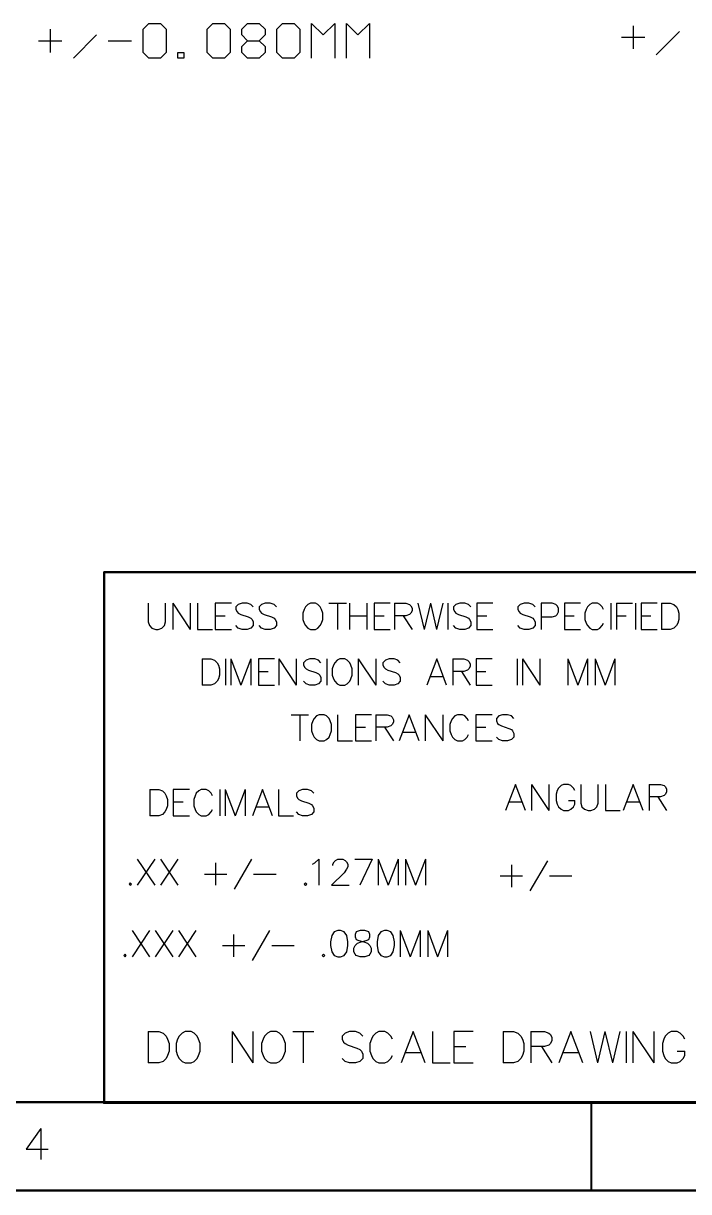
# Model space of a CAD drawing. Header units: millimetres. Extents: x 1.5 to 19.4, y 0 to 11.5.
# Drawn here: x 11.806 to 13.309, y 2.001 to 4.642 of the extents above; entities that cross this region are included whole.
import ezdxf

# ---------------------------------------------------------------- set-up
doc = ezdxf.new("R2010")
doc.units = ezdxf.units.MM
doc.header["$MEASUREMENT"] = 0
doc.layers.add('DrillDrawing', color=1, linetype='Continuous')
doc.layers.add('Mechanical18', color=56, linetype='Continuous')

msp = doc.modelspace()

# ---------------------------------------------------------------- linework, layer by layer
at = {"layer": 'DrillDrawing'}
for p, q in [((11.8666, 4.6286), (11.8666, 4.5761)), ((12.0765, 4.6286), (12.0896, 4.6417)), ((12.0765, 4.5761), (12.0765, 4.6286)), ((12.0896, 4.6417), (12.1158, 4.6417)), ((12.1158, 4.6417), (12.1289, 4.6286)), ((12.1289, 4.6286), (12.1289, 4.5761)), ((12.2208, 4.6286), (12.2339, 4.6417)), ((12.2208, 4.5761), (12.2208, 4.6286)), ((12.2339, 4.6417), (12.2601, 4.6417)), ((12.2601, 4.6417), (12.2732, 4.6286)), ((12.2732, 4.6286), (12.2732, 4.5761)), ((12.2995, 4.6286), (12.3126, 4.6417)), ((12.2995, 4.6155), (12.2995, 4.6286)), ((12.3126, 4.6417), (12.3388, 4.6417)), ((12.3388, 4.6417), (12.352, 4.6286)), ((12.352, 4.6286), (12.352, 4.6155)), ((12.3782, 4.6286), (12.3913, 4.6417)), ((12.3782, 4.5761), (12.3782, 4.6286)), ((12.3913, 4.6417), (12.4176, 4.6417)), ((12.4176, 4.6417), (12.4307, 4.6286)), ((12.4307, 4.6286), (12.4307, 4.5761)), ((12.4569, 4.563), (12.4569, 4.6417)), ((12.4569, 4.6417), (12.4832, 4.6155)), ((12.4832, 4.6155), (12.5094, 4.6417)), ((12.5094, 4.6417), (12.5094, 4.563)), ((12.5356, 4.563), (12.5356, 4.6417)), ((12.5356, 4.6417), (12.5619, 4.6155)), ((12.5619, 4.6155), (12.5881, 4.6417)), ((12.5881, 4.6417), (12.5881, 4.563)), ((13.1835, 4.6365), (13.1835, 4.584)), ((13.236, 4.5709), (13.2884, 4.6233)), ((11.8403, 4.6023), (11.8928, 4.6023)), ((11.919, 4.563), (11.9715, 4.6155)), ((11.9977, 4.6023), (12.0502, 4.6023)), ((12.3126, 4.6023), (12.2995, 4.6155)), ((12.2995, 4.5892), (12.3126, 4.6023)), ((12.3126, 4.6023), (12.3388, 4.6023)), ((12.352, 4.6155), (12.3388, 4.6023)), ((12.3388, 4.6023), (12.352, 4.5892)), ((13.1572, 4.6102), (13.2097, 4.6102)), ((12.0896, 4.563), (12.0765, 4.5761)), ((12.1289, 4.5761), (12.1158, 4.563)), ((12.1552, 4.563), (12.1552, 4.5761)), ((12.1552, 4.5761), (12.1683, 4.5761)), ((12.1683, 4.5761), (12.1683, 4.563)), ((12.2339, 4.563), (12.2208, 4.5761)), ((12.2732, 4.5761), (12.2601, 4.563)), ((12.2995, 4.5761), (12.2995, 4.5892)), ((12.3126, 4.563), (12.2995, 4.5761)), ((12.352, 4.5761), (12.3388, 4.563)), ((12.352, 4.5892), (12.352, 4.5761)), ((12.3913, 4.563), (12.3782, 4.5761)), ((12.4307, 4.5761), (12.4176, 4.563)), ((12.1158, 4.563), (12.0896, 4.563)), ((12.1683, 4.563), (12.1552, 4.563)), ((12.2601, 4.563), (12.2339, 4.563)), ((12.3388, 4.563), (12.3126, 4.563)), ((12.4176, 4.563), (12.3913, 4.563))]:
    msp.add_line(p, q, dxfattribs=at)
at = {"layer": 'Mechanical18'}
for p, q in [((12.088, 3.3308), (12.088, 3.2887)), ((12.1273, 3.2887), (12.1273, 3.3308)), ((12.1437, 3.3308), (12.1437, 3.2718)), ((12.1437, 3.3308), (12.183, 3.2718)), ((12.183, 3.3308), (12.183, 3.2718)), ((12.1993, 3.3308), (12.1993, 3.2718)), ((12.2761, 3.3308), (12.2395, 3.3308)), ((12.2395, 3.3308), (12.2395, 3.2718)), ((12.2915, 3.328), (12.2859, 3.3224)), ((12.3, 3.3308), (12.2915, 3.328)), ((12.3112, 3.3308), (12.3, 3.3308)), ((12.3197, 3.328), (12.3112, 3.3308)), ((12.3253, 3.3224), (12.3197, 3.328)), ((12.3441, 3.328), (12.3385, 3.3224)), ((12.3525, 3.3308), (12.3441, 3.328)), ((12.3638, 3.3308), (12.3525, 3.3308)), ((12.3722, 3.328), (12.3638, 3.3308)), ((12.3779, 3.3224), (12.3722, 3.328)), ((12.4487, 3.328), (12.4431, 3.3224)), ((12.4543, 3.3308), (12.4487, 3.328)), ((12.4656, 3.3308), (12.4543, 3.3308)), ((12.4712, 3.328), (12.4656, 3.3308)), ((12.4768, 3.3224), (12.4712, 3.328)), ((12.4962, 3.3308), (12.5356, 3.3308)), ((12.5159, 3.3308), (12.5159, 3.2718)), ((12.5426, 3.3308), (12.5426, 3.2718)), ((12.582, 3.3308), (12.582, 3.2718)), ((12.6348, 3.3308), (12.5983, 3.3308)), ((12.5983, 3.3308), (12.5983, 3.2718)), ((12.6447, 3.3308), (12.6447, 3.2718)), ((12.6447, 3.3308), (12.67, 3.3308)), ((12.67, 3.3308), (12.6784, 3.328)), ((12.6784, 3.328), (12.6812, 3.3252)), ((12.6972, 3.3308), (12.7113, 3.2718)), ((12.7254, 3.3308), (12.7113, 3.2718)), ((12.7254, 3.3308), (12.7394, 3.2718)), ((12.7535, 3.3308), (12.7394, 3.2718)), ((12.7653, 3.3308), (12.7653, 3.2718)), ((12.7833, 3.328), (12.7777, 3.3224)), ((12.7917, 3.3308), (12.7833, 3.328)), ((12.803, 3.3308), (12.7917, 3.3308)), ((12.8114, 3.328), (12.803, 3.3308)), ((12.817, 3.3224), (12.8114, 3.328)), ((12.8668, 3.3308), (12.8302, 3.3308)), ((12.8302, 3.3308), (12.8302, 3.2718)), ((12.9286, 3.328), (12.923, 3.3224)), ((12.9371, 3.3308), (12.9286, 3.328)), ((12.9483, 3.3308), (12.9371, 3.3308)), ((12.9567, 3.328), (12.9483, 3.3308)), ((12.9624, 3.3224), (12.9567, 3.328)), ((13.0009, 3.3308), (12.9756, 3.3308)), ((12.9756, 3.3308), (12.9756, 3.2718)), ((13.0093, 3.328), (13.0009, 3.3308)), ((13.0121, 3.3252), (13.0093, 3.328)), ((13.0647, 3.3308), (13.0282, 3.3308)), ((13.0282, 3.3308), (13.0282, 3.2718)), ((13.0858, 3.328), (13.0802, 3.3224)), ((13.0914, 3.3308), (13.0858, 3.328)), ((13.1027, 3.3308), (13.0914, 3.3308)), ((13.1083, 3.328), (13.1027, 3.3308)), ((13.1139, 3.3224), (13.1083, 3.328)), ((13.1333, 3.3308), (13.1333, 3.2718)), ((13.1457, 3.3308), (13.1457, 3.2718)), ((13.1457, 3.3308), (13.1822, 3.3308)), ((13.189, 3.3308), (13.189, 3.2718)), ((13.2379, 3.3308), (13.2014, 3.3308)), ((13.2014, 3.3308), (13.2014, 3.2718)), ((13.2477, 3.3308), (13.2477, 3.2718)), ((13.2477, 3.3308), (13.2674, 3.3308)), ((13.2674, 3.3308), (13.2759, 3.328)), ((13.2759, 3.328), (13.2815, 3.3224)), ((12.2395, 3.3027), (12.262, 3.3027)), ((12.2859, 3.3224), (12.2859, 3.3168)), ((12.2859, 3.3168), (12.2887, 3.3112)), ((12.2887, 3.3112), (12.2915, 3.3084)), ((12.2915, 3.3084), (12.2972, 3.3055)), ((12.2972, 3.3055), (12.314, 3.2999)), ((12.3385, 3.3224), (12.3385, 3.3168)), ((12.3385, 3.3168), (12.3413, 3.3112)), ((12.3413, 3.3112), (12.3441, 3.3084)), ((12.3441, 3.3084), (12.3497, 3.3055)), ((12.3497, 3.3055), (12.3666, 3.2999)), ((12.4403, 3.3168), (12.4375, 3.3084)), ((12.4375, 3.3084), (12.4375, 3.2943)), ((12.4431, 3.3224), (12.4403, 3.3168)), ((12.4796, 3.3168), (12.4768, 3.3224)), ((12.4824, 3.3084), (12.4796, 3.3168)), ((12.4824, 3.2943), (12.4824, 3.3084)), ((12.5426, 3.3027), (12.582, 3.3027)), ((12.5983, 3.3027), (12.6208, 3.3027)), ((12.67, 3.3027), (12.6447, 3.3027)), ((12.6643, 3.3027), (12.684, 3.2718)), ((12.6784, 3.3055), (12.67, 3.3027)), ((12.6812, 3.3084), (12.6784, 3.3055)), ((12.6812, 3.3252), (12.684, 3.3196)), ((12.684, 3.314), (12.6812, 3.3084)), ((12.684, 3.3196), (12.684, 3.314)), ((12.7777, 3.3224), (12.7777, 3.3168)), ((12.7777, 3.3168), (12.7805, 3.3112)), ((12.7805, 3.3112), (12.7833, 3.3084)), ((12.7833, 3.3084), (12.7889, 3.3055)), ((12.7889, 3.3055), (12.8058, 3.2999)), ((12.8302, 3.3027), (12.8527, 3.3027)), ((12.923, 3.3224), (12.923, 3.3168)), ((12.923, 3.3168), (12.9258, 3.3112)), ((12.9258, 3.3112), (12.9286, 3.3084)), ((12.9286, 3.3084), (12.9343, 3.3055)), ((12.9343, 3.3055), (12.9511, 3.2999)), ((13.0009, 3.2999), (13.0093, 3.3027)), ((13.0093, 3.3027), (13.0121, 3.3055)), ((13.0149, 3.3196), (13.0121, 3.3252)), ((13.0121, 3.3055), (13.0149, 3.3112)), ((13.0149, 3.3112), (13.0149, 3.3196)), ((13.0282, 3.3027), (13.0507, 3.3027)), ((13.0774, 3.3168), (13.0746, 3.3084)), ((13.0746, 3.3084), (13.0746, 3.2943)), ((13.0802, 3.3224), (13.0774, 3.3168)), ((13.1167, 3.3168), (13.1139, 3.3224)), ((13.1457, 3.3027), (13.1682, 3.3027)), ((13.2014, 3.3027), (13.2238, 3.3027)), ((13.2815, 3.3224), (13.2843, 3.3168)), ((13.2843, 3.3168), (13.2871, 3.3084)), ((13.2871, 3.3084), (13.2871, 3.2943)), ((12.088, 3.2887), (12.0908, 3.2802)), ((12.0908, 3.2802), (12.0964, 3.2746)), ((12.1189, 3.2746), (12.1245, 3.2802)), ((12.1245, 3.2802), (12.1273, 3.2887)), ((12.2915, 3.2746), (12.2859, 3.2802)), ((12.314, 3.2999), (12.3197, 3.2971)), ((12.3197, 3.2971), (12.3225, 3.2943)), ((12.3253, 3.2802), (12.3197, 3.2746)), ((12.3225, 3.2943), (12.3253, 3.2887)), ((12.3253, 3.2887), (12.3253, 3.2802)), ((12.3441, 3.2746), (12.3385, 3.2802)), ((12.3666, 3.2999), (12.3722, 3.2971)), ((12.3722, 3.2971), (12.375, 3.2943)), ((12.3779, 3.2802), (12.3722, 3.2746)), ((12.375, 3.2943), (12.3779, 3.2887)), ((12.3779, 3.2887), (12.3779, 3.2802)), ((12.4375, 3.2943), (12.4403, 3.2859)), ((12.4403, 3.2859), (12.4431, 3.2802)), ((12.4431, 3.2802), (12.4487, 3.2746)), ((12.4712, 3.2746), (12.4768, 3.2802)), ((12.4768, 3.2802), (12.4796, 3.2859)), ((12.4796, 3.2859), (12.4824, 3.2943)), ((12.7833, 3.2746), (12.7777, 3.2802)), ((12.8058, 3.2999), (12.8114, 3.2971)), ((12.8114, 3.2971), (12.8142, 3.2943)), ((12.817, 3.2802), (12.8114, 3.2746)), ((12.8142, 3.2943), (12.817, 3.2887)), ((12.817, 3.2887), (12.817, 3.2802)), ((12.9286, 3.2746), (12.923, 3.2802)), ((12.9511, 3.2999), (12.9567, 3.2971)), ((12.9567, 3.2971), (12.9596, 3.2943)), ((12.9624, 3.2802), (12.9567, 3.2746)), ((12.9596, 3.2943), (12.9624, 3.2887)), ((12.9624, 3.2887), (12.9624, 3.2802)), ((12.9756, 3.2999), (13.0009, 3.2999)), ((13.0746, 3.2943), (13.0774, 3.2859)), ((13.0774, 3.2859), (13.0802, 3.2802)), ((13.0802, 3.2802), (13.0858, 3.2746)), ((13.1083, 3.2746), (13.1139, 3.2802)), ((13.1139, 3.2802), (13.1167, 3.2859)), ((13.2815, 3.2802), (13.2759, 3.2746)), ((13.2843, 3.2859), (13.2815, 3.2802)), ((13.2871, 3.2943), (13.2843, 3.2859)), ((12.0964, 3.2746), (12.1049, 3.2718)), ((12.1049, 3.2718), (12.1105, 3.2718)), ((12.1105, 3.2718), (12.1189, 3.2746)), ((12.1993, 3.2718), (12.2331, 3.2718)), ((12.2395, 3.2718), (12.2761, 3.2718)), ((12.3, 3.2718), (12.2915, 3.2746)), ((12.3112, 3.2718), (12.3, 3.2718)), ((12.3197, 3.2746), (12.3112, 3.2718)), ((12.3525, 3.2718), (12.3441, 3.2746)), ((12.3638, 3.2718), (12.3525, 3.2718)), ((12.3722, 3.2746), (12.3638, 3.2718)), ((12.4487, 3.2746), (12.4543, 3.2718)), ((12.4543, 3.2718), (12.4656, 3.2718)), ((12.4656, 3.2718), (12.4712, 3.2746)), ((12.5983, 3.2718), (12.6348, 3.2718)), ((12.7917, 3.2718), (12.7833, 3.2746)), ((12.803, 3.2718), (12.7917, 3.2718)), ((12.8114, 3.2746), (12.803, 3.2718)), ((12.8302, 3.2718), (12.8668, 3.2718)), ((12.9371, 3.2718), (12.9286, 3.2746)), ((12.9483, 3.2718), (12.9371, 3.2718)), ((12.9567, 3.2746), (12.9483, 3.2718)), ((13.0282, 3.2718), (13.0647, 3.2718)), ((13.0858, 3.2746), (13.0914, 3.2718)), ((13.0914, 3.2718), (13.1027, 3.2718)), ((13.1027, 3.2718), (13.1083, 3.2746)), ((13.2014, 3.2718), (13.2379, 3.2718)), ((13.2674, 3.2718), (13.2477, 3.2718)), ((13.2759, 3.2746), (13.2674, 3.2718)), ((12.21, 3.2049), (12.21, 3.1458)), ((12.21, 3.2049), (12.2297, 3.2049)), ((12.2297, 3.2049), (12.2381, 3.2021)), ((12.2381, 3.2021), (12.2438, 3.1964)), ((12.2438, 3.1964), (12.2466, 3.1908)), ((12.2626, 3.2049), (12.2626, 3.1458)), ((12.275, 3.2049), (12.275, 3.1458)), ((12.275, 3.2049), (12.2975, 3.1458)), ((12.32, 3.2049), (12.2975, 3.1458)), ((12.32, 3.2049), (12.32, 3.1458)), ((12.3734, 3.2049), (12.3368, 3.2049)), ((12.3368, 3.2049), (12.3368, 3.1458)), ((12.3832, 3.2049), (12.3832, 3.1458)), ((12.3832, 3.2049), (12.4226, 3.1458)), ((12.4226, 3.2049), (12.4226, 3.1458)), ((12.4445, 3.2021), (12.4389, 3.1964)), ((12.4389, 3.1964), (12.4389, 3.1908)), ((12.4529, 3.2049), (12.4445, 3.2021)), ((12.4642, 3.2049), (12.4529, 3.2049)), ((12.4726, 3.2021), (12.4642, 3.2049)), ((12.4783, 3.1964), (12.4726, 3.2021)), ((12.4915, 3.2049), (12.4915, 3.1458)), ((12.5095, 3.1964), (12.5066, 3.1908)), ((12.5151, 3.2021), (12.5095, 3.1964)), ((12.5207, 3.2049), (12.5151, 3.2021)), ((12.532, 3.2049), (12.5207, 3.2049)), ((12.5376, 3.2021), (12.532, 3.2049)), ((12.5432, 3.1964), (12.5376, 3.2021)), ((12.546, 3.1908), (12.5432, 3.1964)), ((12.5626, 3.2049), (12.5626, 3.1458)), ((12.5626, 3.2049), (12.602, 3.1458)), ((12.602, 3.2049), (12.602, 3.1458)), ((12.6239, 3.2021), (12.6183, 3.1964)), ((12.6183, 3.1964), (12.6183, 3.1908)), ((12.6323, 3.2049), (12.6239, 3.2021)), ((12.6436, 3.2049), (12.6323, 3.2049)), ((12.652, 3.2021), (12.6436, 3.2049)), ((12.6576, 3.1964), (12.652, 3.2021)), ((12.7397, 3.2049), (12.7172, 3.1458)), ((12.7622, 3.1458), (12.7397, 3.2049)), ((12.776, 3.2049), (12.776, 3.1458)), ((12.776, 3.2049), (12.8013, 3.2049)), ((12.8013, 3.2049), (12.8097, 3.2021)), ((12.8097, 3.2021), (12.8125, 3.1992)), ((12.8125, 3.1992), (12.8154, 3.1936)), ((12.8651, 3.2049), (12.8286, 3.2049)), ((12.8286, 3.2049), (12.8286, 3.1458)), ((12.9214, 3.2049), (12.9214, 3.1458)), ((12.9337, 3.2049), (12.9337, 3.1458)), ((12.9337, 3.2049), (12.9731, 3.1458)), ((12.9731, 3.2049), (12.9731, 3.1458)), ((13.0358, 3.2049), (13.0358, 3.1458)), ((13.0358, 3.2049), (13.0583, 3.1458)), ((13.0808, 3.2049), (13.0583, 3.1458)), ((13.0808, 3.2049), (13.0808, 3.1458)), ((13.0976, 3.2049), (13.0976, 3.1458)), ((13.0976, 3.2049), (13.1201, 3.1458)), ((13.1426, 3.2049), (13.1201, 3.1458)), ((13.1426, 3.2049), (13.1426, 3.1458)), ((12.2466, 3.1908), (12.2494, 3.1824)), ((12.2494, 3.1824), (12.2494, 3.1683)), ((12.3368, 3.1767), (12.3593, 3.1767)), ((12.4389, 3.1908), (12.4417, 3.1852)), ((12.4417, 3.1852), (12.4445, 3.1824)), ((12.4445, 3.1824), (12.4501, 3.1796)), ((12.4501, 3.1796), (12.467, 3.1739)), ((12.467, 3.1739), (12.4726, 3.1711)), ((12.4726, 3.1711), (12.4754, 3.1683)), ((12.5066, 3.1908), (12.5038, 3.1824)), ((12.5038, 3.1824), (12.5038, 3.1683)), ((12.5488, 3.1824), (12.546, 3.1908)), ((12.5488, 3.1683), (12.5488, 3.1824)), ((12.6183, 3.1908), (12.6211, 3.1852)), ((12.6211, 3.1852), (12.6239, 3.1824)), ((12.6239, 3.1824), (12.6295, 3.1796)), ((12.6295, 3.1796), (12.6464, 3.1739)), ((12.6464, 3.1739), (12.652, 3.1711)), ((12.652, 3.1711), (12.6548, 3.1683)), ((12.8013, 3.1767), (12.776, 3.1767)), ((12.7957, 3.1767), (12.8154, 3.1458)), ((12.8097, 3.1796), (12.8013, 3.1767)), ((12.8125, 3.1824), (12.8097, 3.1796)), ((12.8154, 3.188), (12.8125, 3.1824)), ((12.8154, 3.1936), (12.8154, 3.188)), ((12.8286, 3.1767), (12.8511, 3.1767)), ((12.2297, 3.1458), (12.21, 3.1458)), ((12.2381, 3.1486), (12.2297, 3.1458)), ((12.2438, 3.1543), (12.2381, 3.1486)), ((12.2466, 3.1599), (12.2438, 3.1543)), ((12.2494, 3.1683), (12.2466, 3.1599)), ((12.3368, 3.1458), (12.3734, 3.1458)), ((12.4445, 3.1486), (12.4389, 3.1543)), ((12.4529, 3.1458), (12.4445, 3.1486)), ((12.4642, 3.1458), (12.4529, 3.1458)), ((12.4726, 3.1486), (12.4642, 3.1458)), ((12.4783, 3.1543), (12.4726, 3.1486)), ((12.4754, 3.1683), (12.4783, 3.1627)), ((12.4783, 3.1627), (12.4783, 3.1543)), ((12.5038, 3.1683), (12.5066, 3.1599)), ((12.5066, 3.1599), (12.5095, 3.1543)), ((12.5095, 3.1543), (12.5151, 3.1486)), ((12.5151, 3.1486), (12.5207, 3.1458)), ((12.5207, 3.1458), (12.532, 3.1458)), ((12.532, 3.1458), (12.5376, 3.1486)), ((12.5376, 3.1486), (12.5432, 3.1543)), ((12.5432, 3.1543), (12.546, 3.1599)), ((12.546, 3.1599), (12.5488, 3.1683)), ((12.6239, 3.1486), (12.6183, 3.1543)), ((12.6323, 3.1458), (12.6239, 3.1486)), ((12.6436, 3.1458), (12.6323, 3.1458)), ((12.652, 3.1486), (12.6436, 3.1458)), ((12.6576, 3.1543), (12.652, 3.1486)), ((12.6548, 3.1683), (12.6576, 3.1627)), ((12.6576, 3.1627), (12.6576, 3.1543)), ((12.7257, 3.1655), (12.7538, 3.1655)), ((12.8286, 3.1458), (12.8651, 3.1458)), ((12.4108, 3.0789), (12.4502, 3.0789)), ((12.4305, 3.0789), (12.4305, 3.0198)), ((12.46, 3.0648), (12.4572, 3.0564)), ((12.4628, 3.0704), (12.46, 3.0648)), ((12.4685, 3.0761), (12.4628, 3.0704)), ((12.4741, 3.0789), (12.4685, 3.0761)), ((12.4853, 3.0789), (12.4741, 3.0789)), ((12.4909, 3.0761), (12.4853, 3.0789)), ((12.4966, 3.0704), (12.4909, 3.0761)), ((12.4994, 3.0648), (12.4966, 3.0704)), ((12.5022, 3.0564), (12.4994, 3.0648)), ((12.516, 3.0789), (12.516, 3.0198)), ((12.5927, 3.0789), (12.5562, 3.0789)), ((12.5562, 3.0789), (12.5562, 3.0198)), ((12.6026, 3.0789), (12.6026, 3.0198)), ((12.6026, 3.0789), (12.6279, 3.0789)), ((12.6279, 3.0789), (12.6363, 3.0761)), ((12.6363, 3.0761), (12.6391, 3.0733)), ((12.6391, 3.0733), (12.6419, 3.0676)), ((12.6419, 3.0676), (12.6419, 3.062)), ((12.6776, 3.0789), (12.6551, 3.0198)), ((12.7001, 3.0198), (12.6776, 3.0789)), ((12.7139, 3.0789), (12.7139, 3.0198)), ((12.7139, 3.0789), (12.7533, 3.0198)), ((12.7533, 3.0789), (12.7533, 3.0198)), ((12.7724, 3.0648), (12.7696, 3.0564)), ((12.7752, 3.0704), (12.7724, 3.0648)), ((12.7808, 3.0761), (12.7752, 3.0704)), ((12.7864, 3.0789), (12.7808, 3.0761)), ((12.7977, 3.0789), (12.7864, 3.0789)), ((12.8033, 3.0761), (12.7977, 3.0789)), ((12.8089, 3.0704), (12.8033, 3.0761)), ((12.8117, 3.0648), (12.8089, 3.0704)), ((12.8649, 3.0789), (12.8283, 3.0789)), ((12.8283, 3.0789), (12.8283, 3.0198)), ((12.8803, 3.0761), (12.8747, 3.0704)), ((12.8747, 3.0704), (12.8747, 3.0648)), ((12.8747, 3.0648), (12.8775, 3.0592)), ((12.8888, 3.0789), (12.8803, 3.0761)), ((12.9, 3.0789), (12.8888, 3.0789)), ((12.9085, 3.0761), (12.9, 3.0789)), ((12.9141, 3.0704), (12.9085, 3.0761)), ((12.4572, 3.0564), (12.4572, 3.0423)), ((12.4572, 3.0423), (12.46, 3.0339)), ((12.4994, 3.0339), (12.5022, 3.0423)), ((12.5022, 3.0423), (12.5022, 3.0564)), ((12.5562, 3.0508), (12.5787, 3.0508)), ((12.6279, 3.0508), (12.6026, 3.0508)), ((12.6222, 3.0508), (12.6419, 3.0198)), ((12.6363, 3.0536), (12.6279, 3.0508)), ((12.6391, 3.0564), (12.6363, 3.0536)), ((12.6419, 3.062), (12.6391, 3.0564)), ((12.6636, 3.0395), (12.6917, 3.0395)), ((12.7696, 3.0564), (12.7696, 3.0423)), ((12.7696, 3.0423), (12.7724, 3.0339)), ((12.8283, 3.0508), (12.8508, 3.0508)), ((12.8775, 3.0592), (12.8803, 3.0564)), ((12.8803, 3.0564), (12.886, 3.0536)), ((12.886, 3.0536), (12.9028, 3.048)), ((12.9028, 3.048), (12.9085, 3.0451)), ((12.9085, 3.0451), (12.9113, 3.0423)), ((12.9113, 3.0423), (12.9141, 3.0367)), ((12.46, 3.0339), (12.4628, 3.0283)), ((12.4628, 3.0283), (12.4685, 3.0226)), ((12.4685, 3.0226), (12.4741, 3.0198)), ((12.4741, 3.0198), (12.4853, 3.0198)), ((12.4853, 3.0198), (12.4909, 3.0226)), ((12.4909, 3.0226), (12.4966, 3.0283)), ((12.4966, 3.0283), (12.4994, 3.0339)), ((12.516, 3.0198), (12.5497, 3.0198)), ((12.5562, 3.0198), (12.5927, 3.0198)), ((12.7724, 3.0339), (12.7752, 3.0283)), ((12.7752, 3.0283), (12.7808, 3.0226)), ((12.7808, 3.0226), (12.7864, 3.0198)), ((12.7864, 3.0198), (12.7977, 3.0198)), ((12.7977, 3.0198), (12.8033, 3.0226)), ((12.8033, 3.0226), (12.8089, 3.0283)), ((12.8089, 3.0283), (12.8117, 3.0339)), ((12.8283, 3.0198), (12.8649, 3.0198)), ((12.8803, 3.0226), (12.8747, 3.0283)), ((12.8888, 3.0198), (12.8803, 3.0226)), ((12.9, 3.0198), (12.8888, 3.0198)), ((12.9085, 3.0226), (12.9, 3.0198)), ((12.9141, 3.0283), (12.9085, 3.0226)), ((12.9141, 3.0367), (12.9141, 3.0283)), ((12.0919, 2.9096), (12.0919, 2.8505)), ((12.0919, 2.9096), (12.1116, 2.9096)), ((12.1116, 2.9096), (12.12, 2.9068)), ((12.12, 2.9068), (12.1257, 2.9012)), ((12.181, 2.9096), (12.1445, 2.9096)), ((12.1445, 2.9096), (12.1445, 2.8505)), ((12.2021, 2.9068), (12.1965, 2.9012)), ((12.2078, 2.9096), (12.2021, 2.9068)), ((12.219, 2.9096), (12.2078, 2.9096)), ((12.2246, 2.9068), (12.219, 2.9096)), ((12.2302, 2.9012), (12.2246, 2.9068)), ((12.2496, 2.9096), (12.2496, 2.8505)), ((12.262, 2.9096), (12.262, 2.8505)), ((12.262, 2.9096), (12.2845, 2.8505)), ((12.307, 2.9096), (12.2845, 2.8505)), ((12.307, 2.9096), (12.307, 2.8505)), ((12.3464, 2.9096), (12.3239, 2.8505)), ((12.3689, 2.8505), (12.3464, 2.9096)), ((12.3826, 2.9096), (12.3826, 2.8505)), ((12.4285, 2.9068), (12.4228, 2.9012)), ((12.4369, 2.9096), (12.4285, 2.9068)), ((12.4481, 2.9096), (12.4369, 2.9096)), ((12.4566, 2.9068), (12.4481, 2.9096)), ((12.4622, 2.9012), (12.4566, 2.9068)), ((12.9176, 2.9214), (12.8951, 2.8624)), ((12.9401, 2.8624), (12.9176, 2.9214)), ((12.9538, 2.9214), (12.9538, 2.8624)), ((12.9538, 2.9214), (12.9932, 2.8624)), ((12.9932, 2.9214), (12.9932, 2.8624)), ((13.0123, 2.9073), (13.0095, 2.8989)), ((13.0151, 2.913), (13.0123, 2.9073)), ((13.0207, 2.9186), (13.0151, 2.913)), ((13.0264, 2.9214), (13.0207, 2.9186)), ((13.0376, 2.9214), (13.0264, 2.9214)), ((13.0432, 2.9186), (13.0376, 2.9214)), ((13.0489, 2.913), (13.0432, 2.9186)), ((13.0517, 2.9073), (13.0489, 2.913)), ((13.0652, 2.9214), (13.0652, 2.8792)), ((13.1045, 2.8792), (13.1045, 2.9214)), ((13.1208, 2.9214), (13.1208, 2.8624)), ((13.1835, 2.9214), (13.161, 2.8624)), ((13.206, 2.8624), (13.1835, 2.9214)), ((13.2198, 2.9214), (13.2198, 2.8624)), ((13.2198, 2.9214), (13.2451, 2.9214)), ((13.2451, 2.9214), (13.2535, 2.9186)), ((13.2535, 2.9186), (13.2564, 2.9158)), ((13.2564, 2.9158), (13.2592, 2.9102)), ((13.2592, 2.9102), (13.2592, 2.9045)), ((12.1257, 2.9012), (12.1285, 2.8955)), ((12.1285, 2.8955), (12.1313, 2.8871)), ((12.1313, 2.8871), (12.1313, 2.873)), ((12.1445, 2.8815), (12.167, 2.8815)), ((12.1937, 2.8955), (12.1909, 2.8871)), ((12.1909, 2.8871), (12.1909, 2.873)), ((12.1965, 2.9012), (12.1937, 2.8955)), ((12.2331, 2.8955), (12.2302, 2.9012)), ((12.4228, 2.9012), (12.4228, 2.8955)), ((12.4228, 2.8955), (12.4256, 2.8899)), ((12.4256, 2.8899), (12.4285, 2.8871)), ((12.4285, 2.8871), (12.4341, 2.8843)), ((12.4341, 2.8843), (12.451, 2.8787)), ((12.9035, 2.882), (12.9316, 2.882)), ((13.0095, 2.8989), (13.0095, 2.8848)), ((13.0095, 2.8848), (13.0123, 2.8764)), ((13.0376, 2.8848), (13.0517, 2.8848)), ((13.0517, 2.8764), (13.0517, 2.8848)), ((13.0652, 2.8792), (13.068, 2.8708)), ((13.1017, 2.8708), (13.1045, 2.8792)), ((13.1695, 2.882), (13.1976, 2.882)), ((13.2451, 2.8933), (13.2198, 2.8933)), ((13.2395, 2.8933), (13.2592, 2.8624)), ((13.2535, 2.8961), (13.2451, 2.8933)), ((13.2564, 2.8989), (13.2535, 2.8961)), ((13.2592, 2.9045), (13.2564, 2.8989)), ((12.12, 2.8534), (12.1116, 2.8505)), ((12.1257, 2.859), (12.12, 2.8534)), ((12.1285, 2.8646), (12.1257, 2.859)), ((12.1313, 2.873), (12.1285, 2.8646)), ((12.1909, 2.873), (12.1937, 2.8646)), ((12.1937, 2.8646), (12.1965, 2.859)), ((12.1965, 2.859), (12.2021, 2.8534)), ((12.2021, 2.8534), (12.2078, 2.8505)), ((12.219, 2.8505), (12.2246, 2.8534)), ((12.2246, 2.8534), (12.2302, 2.859)), ((12.2302, 2.859), (12.2331, 2.8646)), ((12.3323, 2.8702), (12.3604, 2.8702)), ((12.4285, 2.8534), (12.4228, 2.859)), ((12.4369, 2.8505), (12.4285, 2.8534)), ((12.4566, 2.8534), (12.4481, 2.8505)), ((12.451, 2.8787), (12.4566, 2.8758)), ((12.4566, 2.8758), (12.4594, 2.873)), ((12.4622, 2.859), (12.4566, 2.8534)), ((12.4594, 2.873), (12.4622, 2.8674)), ((12.4622, 2.8674), (12.4622, 2.859)), ((13.0123, 2.8764), (13.0151, 2.8708)), ((13.0151, 2.8708), (13.0207, 2.8652)), ((13.0207, 2.8652), (13.0264, 2.8624)), ((13.0264, 2.8624), (13.0376, 2.8624)), ((13.0376, 2.8624), (13.0432, 2.8652)), ((13.0432, 2.8652), (13.0489, 2.8708)), ((13.0489, 2.8708), (13.0517, 2.8764)), ((13.068, 2.8708), (13.0736, 2.8652)), ((13.0736, 2.8652), (13.082, 2.8624)), ((13.082, 2.8624), (13.0877, 2.8624)), ((13.0877, 2.8624), (13.0961, 2.8652)), ((13.0961, 2.8652), (13.1017, 2.8708)), ((13.1208, 2.8624), (13.1546, 2.8624)), ((12.1116, 2.8505), (12.0919, 2.8505)), ((12.1445, 2.8505), (12.181, 2.8505)), ((12.2078, 2.8505), (12.219, 2.8505)), ((12.3826, 2.8505), (12.4164, 2.8505)), ((12.4481, 2.8505), (12.4369, 2.8505)), ((12.0632, 2.7521), (12.1026, 2.6931)), ((12.1026, 2.7521), (12.0632, 2.6931)), ((12.1158, 2.7521), (12.1552, 2.6931)), ((12.1552, 2.7521), (12.1158, 2.6931)), ((12.2828, 2.6846), (12.3222, 2.7521)), ((12.4647, 2.7437), (12.4732, 2.7521)), ((12.4732, 2.7521), (12.4732, 2.6931)), ((12.508, 2.7465), (12.5108, 2.7493)), ((12.5108, 2.7493), (12.5165, 2.7521)), ((12.5165, 2.7521), (12.5277, 2.7521)), ((12.5277, 2.7521), (12.5333, 2.7493)), ((12.5333, 2.7493), (12.5361, 2.7465)), ((12.555, 2.7521), (12.5943, 2.7521)), ((12.5943, 2.7521), (12.5662, 2.6931)), ((12.6075, 2.7521), (12.6075, 2.6931)), ((12.6075, 2.7521), (12.63, 2.6931)), ((12.6525, 2.7521), (12.63, 2.6931)), ((12.6525, 2.7521), (12.6525, 2.6931)), ((12.6694, 2.7521), (12.6694, 2.6931)), ((12.6694, 2.7521), (12.6919, 2.6931)), ((12.7144, 2.7521), (12.6919, 2.6931)), ((12.7144, 2.7521), (12.7144, 2.6931)), ((12.9513, 2.6807), (12.9907, 2.7482)), ((12.2401, 2.7437), (12.2401, 2.6931)), ((12.4591, 2.7409), (12.4647, 2.7437)), ((12.5305, 2.7212), (12.5024, 2.6931)), ((12.5052, 2.7409), (12.508, 2.7465)), ((12.5052, 2.738), (12.5052, 2.7409)), ((12.5361, 2.7296), (12.5305, 2.7212)), ((12.5361, 2.7465), (12.5389, 2.7409)), ((12.5389, 2.7352), (12.5361, 2.7296)), ((12.5389, 2.7409), (12.5389, 2.7352)), ((12.9086, 2.7397), (12.9086, 2.6891)), ((12.0475, 2.6987), (12.0447, 2.6959)), ((12.0447, 2.6959), (12.0475, 2.6931)), ((12.0503, 2.6959), (12.0475, 2.6987)), ((12.0475, 2.6931), (12.0503, 2.6959)), ((12.2148, 2.7184), (12.2654, 2.7184)), ((12.3261, 2.7184), (12.3767, 2.7184)), ((12.4434, 2.6987), (12.4405, 2.6959)), ((12.4405, 2.6959), (12.4434, 2.6931)), ((12.4462, 2.6959), (12.4434, 2.6987)), ((12.4434, 2.6931), (12.4462, 2.6959)), ((12.8833, 2.7144), (12.9339, 2.7144)), ((12.9946, 2.7144), (13.0452, 2.7144)), ((12.5024, 2.6931), (12.5418, 2.6931)), ((12.0514, 2.5907), (12.0908, 2.5316)), ((12.0908, 2.5907), (12.0514, 2.5316)), ((12.104, 2.5907), (12.1434, 2.5316)), ((12.1434, 2.5907), (12.104, 2.5316)), ((12.1566, 2.5907), (12.1959, 2.5316)), ((12.1959, 2.5907), (12.1566, 2.5316)), ((12.3236, 2.5232), (12.3629, 2.5907)), ((12.5167, 2.5907), (12.5083, 2.5879)), ((12.5224, 2.5907), (12.5167, 2.5907)), ((12.5308, 2.5879), (12.5224, 2.5907)), ((12.5665, 2.5907), (12.5581, 2.5879)), ((12.5777, 2.5907), (12.5665, 2.5907)), ((12.5862, 2.5879), (12.5777, 2.5907)), ((12.6219, 2.5907), (12.6134, 2.5879)), ((12.6275, 2.5907), (12.6219, 2.5907)), ((12.6359, 2.5879), (12.6275, 2.5907)), ((12.6576, 2.5907), (12.6576, 2.5316)), ((12.6576, 2.5907), (12.6801, 2.5316)), ((12.7026, 2.5907), (12.6801, 2.5316)), ((12.7026, 2.5907), (12.7026, 2.5316)), ((12.7194, 2.5907), (12.7194, 2.5316)), ((12.7194, 2.5907), (12.7419, 2.5316)), ((12.7644, 2.5907), (12.7419, 2.5316)), ((12.7644, 2.5907), (12.7644, 2.5316)), ((12.2808, 2.5823), (12.2808, 2.5316)), ((12.5027, 2.5794), (12.4999, 2.5654)), ((12.4999, 2.5654), (12.4999, 2.5569)), ((12.5083, 2.5879), (12.5027, 2.5794)), ((12.5364, 2.5794), (12.5308, 2.5879)), ((12.5392, 2.5654), (12.5364, 2.5794)), ((12.5392, 2.5569), (12.5392, 2.5654)), ((12.5581, 2.5879), (12.5552, 2.5823)), ((12.5552, 2.5823), (12.5552, 2.5766)), ((12.5552, 2.5766), (12.5581, 2.571)), ((12.5552, 2.5569), (12.5609, 2.5626)), ((12.5581, 2.571), (12.5637, 2.5682)), ((12.5609, 2.5626), (12.5693, 2.5654)), ((12.5637, 2.5682), (12.5749, 2.5654)), ((12.5693, 2.5654), (12.5806, 2.5682)), ((12.5749, 2.5654), (12.5834, 2.5626)), ((12.5806, 2.5682), (12.5862, 2.571)), ((12.5834, 2.5626), (12.589, 2.5569)), ((12.589, 2.5823), (12.5862, 2.5879)), ((12.5862, 2.571), (12.589, 2.5766)), ((12.589, 2.5766), (12.589, 2.5823)), ((12.6078, 2.5794), (12.605, 2.5654)), ((12.605, 2.5654), (12.605, 2.5569)), ((12.6134, 2.5879), (12.6078, 2.5794)), ((12.6416, 2.5794), (12.6359, 2.5879)), ((12.6444, 2.5654), (12.6416, 2.5794)), ((12.6444, 2.5569), (12.6444, 2.5654)), ((12.0357, 2.5373), (12.0329, 2.5345)), ((12.0385, 2.5345), (12.0357, 2.5373)), ((12.2555, 2.5569), (12.3061, 2.5569)), ((12.3669, 2.5569), (12.4175, 2.5569)), ((12.4841, 2.5373), (12.4813, 2.5345)), ((12.4869, 2.5345), (12.4841, 2.5373)), ((12.4999, 2.5569), (12.5027, 2.5429)), ((12.5027, 2.5429), (12.5083, 2.5345)), ((12.5308, 2.5345), (12.5364, 2.5429)), ((12.5364, 2.5429), (12.5392, 2.5569)), ((12.5524, 2.5513), (12.5552, 2.5569)), ((12.5524, 2.5429), (12.5524, 2.5513)), ((12.5552, 2.5373), (12.5524, 2.5429)), ((12.5581, 2.5345), (12.5552, 2.5373)), ((12.589, 2.5373), (12.5862, 2.5345)), ((12.589, 2.5569), (12.5918, 2.5513)), ((12.5918, 2.5429), (12.589, 2.5373)), ((12.5918, 2.5513), (12.5918, 2.5429)), ((12.605, 2.5569), (12.6078, 2.5429)), ((12.6078, 2.5429), (12.6134, 2.5345)), ((12.6359, 2.5345), (12.6416, 2.5429)), ((12.6416, 2.5429), (12.6444, 2.5569)), ((12.0329, 2.5345), (12.0357, 2.5316)), ((12.0357, 2.5316), (12.0385, 2.5345)), ((12.4813, 2.5345), (12.4841, 2.5316)), ((12.4841, 2.5316), (12.4869, 2.5345)), ((12.5083, 2.5345), (12.5167, 2.5316)), ((12.5167, 2.5316), (12.5224, 2.5316)), ((12.5224, 2.5316), (12.5308, 2.5345)), ((12.5665, 2.5316), (12.5581, 2.5345)), ((12.5777, 2.5316), (12.5665, 2.5316)), ((12.5862, 2.5345), (12.5777, 2.5316)), ((12.6134, 2.5345), (12.6219, 2.5316)), ((12.6219, 2.5316), (12.6275, 2.5316)), ((12.6275, 2.5316), (12.6359, 2.5345)), ((12.088, 2.3623), (12.088, 2.2915)), ((12.088, 2.3623), (12.1116, 2.3623)), ((12.1116, 2.3623), (12.1217, 2.359)), ((12.1217, 2.359), (12.1285, 2.3522)), ((12.1285, 2.3522), (12.1318, 2.3455)), ((12.1578, 2.3522), (12.1544, 2.3455)), ((12.1646, 2.359), (12.1578, 2.3522)), ((12.1713, 2.3623), (12.1646, 2.359)), ((12.1848, 2.3623), (12.1713, 2.3623)), ((12.1916, 2.359), (12.1848, 2.3623)), ((12.1983, 2.3522), (12.1916, 2.359)), ((12.2017, 2.3455), (12.1983, 2.3522)), ((12.2773, 2.3623), (12.2773, 2.2915)), ((12.2773, 2.3623), (12.3245, 2.2915)), ((12.3245, 2.3623), (12.3245, 2.2915)), ((12.3508, 2.3522), (12.3474, 2.3455)), ((12.3576, 2.359), (12.3508, 2.3522)), ((12.3643, 2.3623), (12.3576, 2.359)), ((12.3778, 2.3623), (12.3643, 2.3623)), ((12.3845, 2.359), (12.3778, 2.3623)), ((12.3913, 2.3522), (12.3845, 2.359)), ((12.3947, 2.3455), (12.3913, 2.3522)), ((12.4146, 2.3623), (12.4618, 2.3623)), ((12.4382, 2.3623), (12.4382, 2.2915)), ((12.5327, 2.359), (12.5259, 2.3522)), ((12.5259, 2.3522), (12.5259, 2.3455)), ((12.5428, 2.3623), (12.5327, 2.359)), ((12.5563, 2.3623), (12.5428, 2.3623)), ((12.5664, 2.359), (12.5563, 2.3623)), ((12.5731, 2.3522), (12.5664, 2.359)), ((12.5957, 2.3522), (12.5924, 2.3455)), ((12.6025, 2.359), (12.5957, 2.3522)), ((12.6092, 2.3623), (12.6025, 2.359)), ((12.6227, 2.3623), (12.6092, 2.3623)), ((12.6295, 2.359), (12.6227, 2.3623)), ((12.6362, 2.3522), (12.6295, 2.359)), ((12.6396, 2.3455), (12.6362, 2.3522)), ((12.6865, 2.3623), (12.6595, 2.2915)), ((12.7135, 2.2915), (12.6865, 2.3623)), ((12.73, 2.3623), (12.73, 2.2915)), ((12.8221, 2.3623), (12.7783, 2.3623)), ((12.7783, 2.3623), (12.7783, 2.2915)), ((12.8896, 2.3623), (12.8896, 2.2915)), ((12.8896, 2.3623), (12.9132, 2.3623)), ((12.9132, 2.3623), (12.9233, 2.359)), ((12.9233, 2.359), (12.9301, 2.3522)), ((12.9301, 2.3522), (12.9335, 2.3455)), ((12.9527, 2.3623), (12.9527, 2.2915)), ((12.9527, 2.3623), (12.9831, 2.3623)), ((12.9831, 2.3623), (12.9932, 2.359)), ((12.9932, 2.359), (12.9966, 2.3556)), ((12.9966, 2.3556), (12.9999, 2.3488)), ((13.0428, 2.3623), (13.0158, 2.2915)), ((13.0698, 2.2915), (13.0428, 2.3623)), ((13.0863, 2.3623), (13.1032, 2.2915)), ((13.12, 2.3623), (13.1032, 2.2915)), ((13.12, 2.3623), (13.1369, 2.2915)), ((13.1538, 2.3623), (13.1369, 2.2915)), ((13.168, 2.3623), (13.168, 2.2915)), ((13.1828, 2.3623), (13.1828, 2.2915)), ((13.1828, 2.3623), (13.23, 2.2915)), ((13.23, 2.3623), (13.23, 2.2915)), ((13.2563, 2.3522), (13.253, 2.3455)), ((13.2631, 2.359), (13.2563, 2.3522)), ((13.2698, 2.3623), (13.2631, 2.359)), ((13.2833, 2.3623), (13.2698, 2.3623)), ((13.2901, 2.359), (13.2833, 2.3623)), ((13.2968, 2.3522), (13.2901, 2.359)), ((13.3002, 2.3455), (13.2968, 2.3522)), ((12.1318, 2.3455), (12.1352, 2.3353)), ((12.1352, 2.3353), (12.1352, 2.3185)), ((12.1544, 2.3455), (12.1511, 2.3353)), ((12.1511, 2.3353), (12.1511, 2.3185)), ((12.2051, 2.3353), (12.2017, 2.3455)), ((12.2051, 2.3185), (12.2051, 2.3353)), ((12.3474, 2.3455), (12.3441, 2.3353)), ((12.3441, 2.3353), (12.3441, 2.3185)), ((12.398, 2.3353), (12.3947, 2.3455)), ((12.398, 2.3185), (12.398, 2.3353)), ((12.5259, 2.3455), (12.5293, 2.3387)), ((12.5293, 2.3387), (12.5327, 2.3353)), ((12.5327, 2.3353), (12.5394, 2.332)), ((12.5394, 2.332), (12.5596, 2.3252)), ((12.5596, 2.3252), (12.5664, 2.3219)), ((12.5924, 2.3455), (12.589, 2.3353)), ((12.589, 2.3353), (12.589, 2.3185)), ((12.7783, 2.3286), (12.8053, 2.3286)), ((12.9335, 2.3455), (12.9368, 2.3353)), ((12.9368, 2.3353), (12.9368, 2.3185)), ((12.9831, 2.3286), (12.9527, 2.3286)), ((12.9763, 2.3286), (12.9999, 2.2915)), ((12.9932, 2.332), (12.9831, 2.3286)), ((12.9966, 2.3353), (12.9932, 2.332)), ((12.9999, 2.3421), (12.9966, 2.3353)), ((12.9999, 2.3488), (12.9999, 2.3421)), ((13.253, 2.3455), (13.2496, 2.3353)), ((13.2496, 2.3353), (13.2496, 2.3185)), ((12.1285, 2.3016), (12.1217, 2.2949)), ((12.1318, 2.3084), (12.1285, 2.3016)), ((12.1352, 2.3185), (12.1318, 2.3084)), ((12.1511, 2.3185), (12.1544, 2.3084)), ((12.1544, 2.3084), (12.1578, 2.3016)), ((12.1578, 2.3016), (12.1646, 2.2949)), ((12.1916, 2.2949), (12.1983, 2.3016)), ((12.1983, 2.3016), (12.2017, 2.3084)), ((12.2017, 2.3084), (12.2051, 2.3185)), ((12.3441, 2.3185), (12.3474, 2.3084)), ((12.3474, 2.3084), (12.3508, 2.3016)), ((12.3508, 2.3016), (12.3576, 2.2949)), ((12.3845, 2.2949), (12.3913, 2.3016)), ((12.3913, 2.3016), (12.3947, 2.3084)), ((12.3947, 2.3084), (12.398, 2.3185)), ((12.5327, 2.2949), (12.5259, 2.3016)), ((12.5664, 2.3219), (12.5698, 2.3185)), ((12.5731, 2.3016), (12.5664, 2.2949)), ((12.5698, 2.3185), (12.5731, 2.3117)), ((12.5731, 2.3117), (12.5731, 2.3016)), ((12.589, 2.3185), (12.5924, 2.3084)), ((12.5924, 2.3084), (12.5957, 2.3016)), ((12.5957, 2.3016), (12.6025, 2.2949)), ((12.6295, 2.2949), (12.6362, 2.3016)), ((12.6362, 2.3016), (12.6396, 2.3084)), ((12.6696, 2.3151), (12.7034, 2.3151)), ((12.9301, 2.3016), (12.9233, 2.2949)), ((12.9335, 2.3084), (12.9301, 2.3016)), ((12.9368, 2.3185), (12.9335, 2.3084)), ((13.0259, 2.3151), (13.0597, 2.3151)), ((13.2496, 2.3185), (13.253, 2.3084)), ((13.253, 2.3084), (13.2563, 2.3016)), ((13.2563, 2.3016), (13.2631, 2.2949)), ((13.2833, 2.3185), (13.3002, 2.3185)), ((13.2901, 2.2949), (13.2968, 2.3016)), ((13.2968, 2.3016), (13.3002, 2.3084)), ((13.3002, 2.3084), (13.3002, 2.3185)), ((12.1116, 2.2915), (12.088, 2.2915)), ((12.1217, 2.2949), (12.1116, 2.2915)), ((12.1646, 2.2949), (12.1713, 2.2915)), ((12.1713, 2.2915), (12.1848, 2.2915)), ((12.1848, 2.2915), (12.1916, 2.2949)), ((12.3576, 2.2949), (12.3643, 2.2915)), ((12.3643, 2.2915), (12.3778, 2.2915)), ((12.3778, 2.2915), (12.3845, 2.2949)), ((12.5428, 2.2915), (12.5327, 2.2949)), ((12.5563, 2.2915), (12.5428, 2.2915)), ((12.5664, 2.2949), (12.5563, 2.2915)), ((12.6025, 2.2949), (12.6092, 2.2915)), ((12.6092, 2.2915), (12.6227, 2.2915)), ((12.6227, 2.2915), (12.6295, 2.2949)), ((12.73, 2.2915), (12.7705, 2.2915)), ((12.7783, 2.2915), (12.8221, 2.2915)), ((12.9132, 2.2915), (12.8896, 2.2915)), ((12.9233, 2.2949), (12.9132, 2.2915)), ((13.2631, 2.2949), (13.2698, 2.2915)), ((13.2698, 2.2915), (13.2833, 2.2915)), ((13.2833, 2.2915), (13.2901, 2.2949)), ((11.8455, 2.1431), (11.8122, 2.0965)), ((11.8455, 2.1431), (11.8455, 2.0731)), ((11.8122, 2.0965), (11.8622, 2.0965))]:
    msp.add_line(p, q, dxfattribs=at)
at = {"layer": 'Mechanical18', "const_width": 0.005}
for points in [[(11.9884, 2.2009), (11.9884, 3.4009)], [(11.9884, 3.4009), (13.3884, 3.4009)], [(3.2892, 2.2031), (17.8892, 2.2031)], [(11.9884, 2.2009), (13.3884, 2.2009)], [(11.9884, 2.2009), (13.3884, 2.2009)], [(13.0892, 2.0031), (13.0892, 2.2031)], [(3.0892, 2.0031), (18.0892, 2.0031)]]:
    msp.add_lwpolyline(points, dxfattribs=at)
at = {"layer": 'Mechanical18', "const_width": 0.0025}
for points in [[(11.9871, 3.4009, 1), (11.9896, 3.4009, 1)], [(11.9871, 3.4009, 1), (11.9896, 3.4009, 1)], [(11.9871, 2.2009, 1), (11.9896, 2.2009, 1)], [(11.9871, 2.2009, 1), (11.9896, 2.2009, 1)], [(11.9871, 2.2009, 1), (11.9896, 2.2009, 1)], [(13.0879, 2.2031, 1), (13.0904, 2.2031, 1)], [(13.0879, 2.0031, 1), (13.0904, 2.0031, 1)]]:
    msp.add_lwpolyline(points, format="xyb", close=True, dxfattribs=at)

doc.saveas('drawing.dxf')
